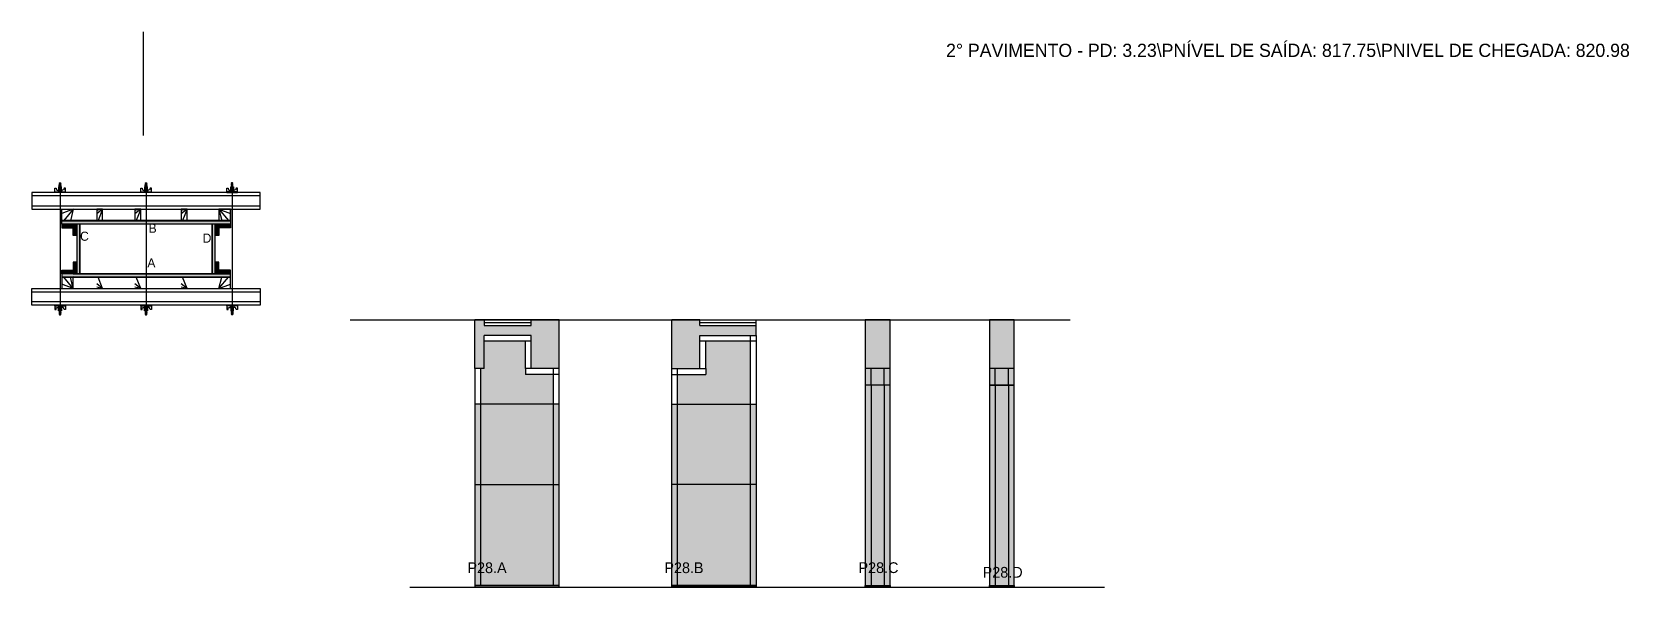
# Model space of a CAD drawing. Header units: metres. Extents: x 1920 to 3851, y 2792 to 3463.
import ezdxf

# ---------------------------------------------------------------- set-up
doc = ezdxf.new("R2010")
doc.units = ezdxf.units.M
for name, color, linetype in [('CHAPA', 7, 'Continuous'), ('COTA', 7, 'Continuous'), ('Hachura', 7, 'Continuous'), ('Madeira', 7, 'Continuous'), ('NOMENCLATURA', 7, 'Continuous'), ('Nível', 7, 'Continuous'), ('Painéis', 7, 'Continuous'), ('Perfil Metálico', 7, 'Continuous'), ('SARR_2.2x7', 7, 'Continuous'), ('SARRAFO', 7, 'Continuous'), ('Texto Seção', 7, 'Continuous'), ('TEXTO_GERAL', 7, 'Continuous')]:
    doc.layers.add(name, color=color, linetype=linetype)

msp = doc.modelspace()

# ---------------------------------------------------------------- hatches: boundary and pattern name
at = {"layer": 'COTA'}
h = msp.add_hatch(color=7, dxfattribs=at)
h.dxf.hatch_style = 1
h.paths.add_polyline_path([(2557.5, 3115.3), (2523.5, 3115.3), (2523.5, 3108.3), (2466.5, 3108.3), (2466.5, 3115.3), (2455.5, 3115.3), (2455.5, 3056.3), (2466.5, 3056.3), (2466.5, 3096.3), (2523.5, 3096.3), (2523.5, 3056.3), (2557.5, 3056.3), (2557.5, 3115.3)])
h = msp.add_hatch(color=7, dxfattribs=at)
h.dxf.hatch_style = 1
h.paths.add_polyline_path([(2795.6, 3108.3), (2727.6, 3108.3), (2727.6, 3115.3), (2693.6, 3115.3), (2693.6, 3056.3), (2727.6, 3056.3), (2727.6, 3096.3), (2795.6, 3096.3), (2795.6, 3108.3)])
h = msp.add_hatch(color=7, dxfattribs=at)
h.dxf.hatch_style = 1
h.paths.add_polyline_path([(2927.4, 3056.3), (2957.4, 3056.3), (2957.4, 3056.3), (2957.4, 3115.3), (2957.4, 3115.3), (2927.4, 3115.3), (2927.4, 3115.3), (2927.4, 3056.3)])
h = msp.add_hatch(color=7, dxfattribs=at)
h.dxf.hatch_style = 1
h.paths.add_polyline_path([(3077.6, 3056.3), (3107.6, 3056.3), (3107.6, 3056.3), (3107.6, 3115.3), (3107.6, 3115.3), (3077.6, 3115.3), (3077.6, 3115.3), (3077.6, 3056.3)])
at = {"layer": 'Hachura'}
h = msp.add_hatch(color=7, dxfattribs=at)
h.dxf.hatch_style = 1
h.paths.add_polyline_path([(1955.9, 3230.9), (1955.9, 3234.9), (1955.9, 3234.9), (2159.9, 3234.9), (2159.9, 3234.9), (2159.9, 3230.9), (2159.9, 3230.9), (1955.9, 3230.9)])
h = msp.add_hatch(color=7, dxfattribs=at)
h.dxf.hatch_style = 1
h.paths.add_polyline_path([(1955.9, 3230.9), (1955.9, 3234.9), (1955.9, 3234.9), (2159.9, 3234.9), (2159.9, 3234.9), (2159.9, 3230.9), (2159.9, 3230.9), (1955.9, 3230.9)])
h = msp.add_hatch(color=7, dxfattribs=at)
h.dxf.hatch_style = 1
h.paths.add_polyline_path([(1969.9, 3230.9), (1969.9, 3226.5), (1969.9, 3226.5), (1955.9, 3226.5), (1955.9, 3226.5), (1955.9, 3230.9), (1955.9, 3230.9), (1969.9, 3230.9)])
h = msp.add_hatch(color=7, dxfattribs=at)
h.dxf.hatch_style = 1
h.paths.add_polyline_path([(1974.3, 3230.9), (1969.9, 3230.9), (1969.9, 3230.9), (1969.9, 3216.9), (1969.9, 3216.9), (1974.3, 3216.9), (1974.3, 3216.9), (1974.3, 3230.9)])
h = msp.add_hatch(color=7, dxfattribs=at)
h.dxf.hatch_style = 1
h.paths.add_polyline_path([(1977.9, 3230.9), (1974.3, 3230.9), (1974.3, 3230.9), (1974.3, 3170.9), (1974.3, 3170.9), (1977.9, 3170.9), (1977.9, 3170.9), (1977.9, 3230.9)])
h = msp.add_hatch(color=7, dxfattribs=at)
h.dxf.hatch_style = 1
h.paths.add_polyline_path([(1977.9, 3230.9), (1974.3, 3230.9), (1974.3, 3230.9), (1974.3, 3170.9), (1974.3, 3170.9), (1977.9, 3170.9), (1977.9, 3170.9), (1977.9, 3230.9)])
h = msp.add_hatch(color=7, dxfattribs=at)
h.dxf.hatch_style = 1
h.paths.add_polyline_path([(2141.5, 3230.9), (2137.9, 3230.9), (2137.9, 3230.9), (2137.9, 3170.9), (2137.9, 3170.9), (2141.5, 3170.9), (2141.5, 3170.9), (2141.5, 3230.9)])
h = msp.add_hatch(color=7, dxfattribs=at)
h.dxf.hatch_style = 1
h.paths.add_polyline_path([(2141.5, 3230.9), (2137.9, 3230.9), (2137.9, 3230.9), (2137.9, 3170.9), (2137.9, 3170.9), (2141.5, 3170.9), (2141.5, 3170.9), (2141.5, 3230.9)])
h = msp.add_hatch(color=7, dxfattribs=at)
h.dxf.hatch_style = 1
h.paths.add_polyline_path([(2145.9, 3230.9), (2141.5, 3230.9), (2141.5, 3230.9), (2141.5, 3216.9), (2141.5, 3216.9), (2145.9, 3216.9), (2145.9, 3216.9), (2145.9, 3230.9)])
h = msp.add_hatch(color=7, dxfattribs=at)
h.dxf.hatch_style = 1
h.paths.add_polyline_path([(2145.9, 3230.9), (2145.9, 3226.5), (2145.9, 3226.5), (2159.9, 3226.5), (2159.9, 3226.5), (2159.9, 3230.9), (2159.9, 3230.9), (2145.9, 3230.9)])
h = msp.add_hatch(color=7, dxfattribs=at)
h.dxf.hatch_style = 1
h.paths.add_polyline_path([(1969.9, 3170.9), (1969.9, 3175.3), (1969.9, 3175.3), (1955.9, 3175.3), (1955.9, 3175.3), (1955.9, 3170.9), (1955.9, 3170.9), (1969.9, 3170.9)])
h = msp.add_hatch(color=7, dxfattribs=at)
h.dxf.hatch_style = 1
h.paths.add_polyline_path([(1955.9, 3170.9), (1955.9, 3166.9), (1955.9, 3166.9), (2159.9, 3166.9), (2159.9, 3166.9), (2159.9, 3170.9), (2159.9, 3170.9), (1955.9, 3170.9)])
h = msp.add_hatch(color=7, dxfattribs=at)
h.dxf.hatch_style = 1
h.paths.add_polyline_path([(1955.9, 3170.9), (1955.9, 3166.9), (1955.9, 3166.9), (2159.9, 3166.9), (2159.9, 3166.9), (2159.9, 3170.9), (2159.9, 3170.9), (1955.9, 3170.9)])
h = msp.add_hatch(color=7, dxfattribs=at)
h.dxf.hatch_style = 1
h.paths.add_polyline_path([(1974.3, 3170.9), (1969.9, 3170.9), (1969.9, 3170.9), (1969.9, 3184.9), (1969.9, 3184.9), (1974.3, 3184.9), (1974.3, 3184.9), (1974.3, 3170.9)])
h = msp.add_hatch(color=7, dxfattribs=at)
h.dxf.hatch_style = 1
h.paths.add_polyline_path([(2145.9, 3170.9), (2141.5, 3170.9), (2141.5, 3170.9), (2141.5, 3184.9), (2141.5, 3184.9), (2145.9, 3184.9), (2145.9, 3184.9), (2145.9, 3170.9)])
h = msp.add_hatch(color=7, dxfattribs=at)
h.dxf.hatch_style = 1
h.paths.add_polyline_path([(2145.9, 3170.9), (2145.9, 3175.3), (2145.9, 3175.3), (2159.9, 3175.3), (2159.9, 3175.3), (2159.9, 3170.9), (2159.9, 3170.9), (2145.9, 3170.9)])
h = msp.add_hatch(color=7, dxfattribs=at)
h.dxf.hatch_style = 1
h.paths.add_polyline_path([(2516.5, 3049.3), (2516.5, 3056.3), (2516.5, 3089.3), (2466.5, 3089.3), (2466.5, 3056.3), (2462.5, 3056.3), (2462.5, 3013.3), (2550.5, 3013.3), (2550.5, 3049.3), (2516.5, 3049.3)])
h.paths.add_polyline_path([(2788.6, 3013.3), (2788.6, 3089.3), (2734.6, 3089.3), (2734.6, 3056.3), (2734.6, 3049.3), (2700.6, 3049.3), (2700.6, 3013.3), (2788.6, 3013.3)])
h = msp.add_hatch(color=7, dxfattribs=at)
h.dxf.hatch_style = 1
h.paths.add_polyline_path([(2957.4, 2794.3), (2957.4, 3056.3), (2957.4, 3056.3), (2927.4, 3056.3), (2927.4, 3056.3), (2927.4, 2794.3), (2927.4, 2794.3), (2957.4, 2794.3)])
h = msp.add_hatch(color=7, dxfattribs=at)
h.dxf.hatch_style = 1
h.paths.add_polyline_path([(3107.6, 2794.3), (3107.6, 3056.3), (3107.6, 3056.3), (3077.6, 3056.3), (3077.6, 3056.3), (3077.6, 2794.3), (3077.6, 2794.3), (3107.6, 2794.3)])
h = msp.add_hatch(color=7, dxfattribs=at)
h.dxf.hatch_style = 1
h.paths.add_polyline_path([(2557.5, 2792.3), (2557.5, 3013.3), (2557.5, 3013.3), (2455.5, 3013.3), (2455.5, 3013.3), (2455.5, 2792.3), (2455.5, 2792.3), (2557.5, 2792.3)])
h = msp.add_hatch(color=7, dxfattribs=at)
h.dxf.hatch_style = 1
h.paths.add_polyline_path([(2693.6, 2792.3), (2693.6, 3013.3), (2693.6, 3013.3), (2795.6, 3013.3), (2795.6, 3013.3), (2795.6, 2792.3), (2795.6, 2792.3), (2693.6, 2792.3)])

# ---------------------------------------------------------------- linework, layer by layer
at = {"layer": 'CHAPA', "color": 7, "lineweight": 25}
for points in [[(1955.9, 3230.9), (1955.9, 3234.9), (2159.9, 3234.9), (2159.9, 3230.9)], [(1955.9, 3230.9), (1955.9, 3234.9), (2159.9, 3234.9), (2159.9, 3230.9)], [(1977.9, 3230.9), (1974.3, 3230.9), (1974.3, 3170.9), (1977.9, 3170.9)], [(1977.9, 3230.9), (1974.3, 3230.9), (1974.3, 3170.9), (1977.9, 3170.9)], [(2141.5, 3230.9), (2137.9, 3230.9), (2137.9, 3170.9), (2141.5, 3170.9)], [(2141.5, 3230.9), (2137.9, 3230.9), (2137.9, 3170.9), (2141.5, 3170.9)], [(1955.9, 3170.9), (1955.9, 3166.9), (2159.9, 3166.9), (2159.9, 3170.9)], [(1955.9, 3170.9), (1955.9, 3166.9), (2159.9, 3166.9), (2159.9, 3170.9)]]:
    msp.add_lwpolyline(points, close=True, dxfattribs=at)
at = {"layer": 'COTA', "color": 7, "lineweight": 25}
for p, q in [((2557.5, 3115.3), (2455.5, 3115.3)), ((2455.5, 3056.3), (2455.5, 3115.3)), ((2557.5, 3056.3), (2557.5, 3115.3)), ((2693.6, 3056.3), (2693.6, 3115.3)), ((2727.6, 3115.3), (2693.6, 3115.3)), ((2795.6, 3096.3), (2795.6, 3108.3))]:
    msp.add_line(p, q, dxfattribs=at)
for points in [[(2957.4, 3056.3), (2957.4, 3115.3), (2927.4, 3115.3), (2927.4, 3056.3)], [(3107.6, 3056.3), (3107.6, 3115.3), (3077.6, 3115.3), (3077.6, 3056.3)]]:
    msp.add_lwpolyline(points, dxfattribs=at)
at = {"layer": 'Defpoints', "color": 7, "lineweight": 25}
msp.add_line((2054.9, 3338), (2054.9, 3463), dxfattribs=at)
at = {"layer": 'Hachura', "color": 7, "lineweight": 25}
for p, q in [((1947.5, 3268.9), (1947.5, 3274.1)), ((1947.5, 3274.1), (1949.1, 3274.1)), ((1947.5, 3269.9), (1960.4, 3269.9)), ((1947.5, 3269.9), (1952.6, 3269.9)), ((1960.4, 3268.9), (1947.5, 3268.9)), ((1947.6, 3269.9), (1947.6, 3268.9)), ((1947.8, 3269.9), (1947.8, 3268.9)), ((1948.2, 3269.9), (1948.2, 3268.9)), ((1948.6, 3269.9), (1948.6, 3268.9)), ((1949.1, 3274.1), (1949.7, 3271.9)), ((1949.5, 3269.9), (1949.5, 3268.9)), ((1950, 3271.7), (1952, 3271.7)), ((1950.9, 3269.9), (1950.9, 3268.9)), ((1959.4, 3268.9), (1951.6, 3268.9)), ((1952, 3272.4), (1955.8, 3272.4)), ((1952, 3269.9), (1952, 3272.4)), ((1953.9, 3269.9), (1952, 3269.9)), ((1955.6, 3275.7), (1952.2, 3275.7)), ((1952.2, 3275.7), (1952.2, 3272.4)), ((1955.6, 3275.6), (1952.2, 3275.6)), ((1952.6, 3269.9), (1953.3, 3269.9)), ((1952.8, 3280), (1955, 3278.9)), ((1954.9, 3278.7), (1952.8, 3279.8)), ((1952.8, 3278.9), (1955, 3277.8)), ((1954.9, 3277.5), (1952.8, 3278.6)), ((1952.8, 3277.7), (1955, 3276.6)), ((1954.9, 3276.4), (1952.8, 3277.5)), ((1954, 3275.7), (1952.8, 3276.3)), ((1952.9, 3280.4), (1953.2, 3280.7)), ((1952.9, 3280.1), (1952.9, 3280.4)), ((1952.9, 3280.4), (1952.9, 3280.4)), ((1954.8, 3280.4), (1952.9, 3280.4)), ((1952.9, 3280.1), (1954.8, 3279.1)), ((1952.9, 3280.1), (1954.8, 3279.1)), ((1952.9, 3278.9), (1952.9, 3279.6)), ((1954.8, 3278.6), (1952.9, 3279.6)), ((1952.9, 3278.9), (1954.8, 3278)), ((1952.9, 3277.8), (1952.9, 3278.4)), ((1954.8, 3277.5), (1952.9, 3278.4)), ((1952.9, 3278.2), (1952.9, 3278.4)), ((1952.9, 3277.8), (1954.8, 3276.8)), ((1952.9, 3276.6), (1952.9, 3277.3)), ((1954.8, 3276.3), (1952.9, 3277.3)), ((1952.9, 3276.6), (1954.8, 3275.7)), ((1953.8, 3275.7), (1952.9, 3276.1)), ((1952.9, 3275.7), (1952.9, 3276.1)), ((1953, 3269.5), (1953, 3269.7)), ((1953, 3269.1), (1953, 3269.5)), ((1953.2, 3280.7), (1954.5, 3280.7)), ((1953.3, 3275.7), (1953.3, 3272.4)), ((1954.8, 3279.8), (1953.5, 3280.4)), ((1953.6, 3269.9), (1953.6, 3271.9)), ((1954.9, 3279.9), (1953.8, 3280.4)), ((1953.9, 3279.7), (1953.9, 3125.9)), ((1953.9, 3269.9), (1953.9, 3268.9)), ((1954.1, 3271.9), (1954.1, 3269.9)), ((1954.3, 3280.4), (1955, 3280.1)), ((1954.8, 3280.4), (1954.5, 3280.7)), ((1954.6, 3280.4), (1954.8, 3280.3)), ((1954.8, 3280.3), (1954.8, 3280.4)), ((1954.8, 3279.8), (1954.8, 3279.1)), ((1954.8, 3278), (1954.8, 3278.6)), ((1954.8, 3277.3), (1954.8, 3277.5)), ((1954.8, 3277.3), (1954.8, 3276.8)), ((1954.8, 3276.3), (1954.8, 3275.7)), ((1954.8, 3275.7), (1954.8, 3272.4)), ((1954.9, 3269.7), (1954.9, 3269.3)), ((1955.6, 3272.4), (1955.6, 3275.7)), ((1955.8, 3272.4), (1955.6, 3272.4)), ((1955.8, 3272.4), (1955.6, 3272.4)), ((1955.8, 3272.4), (1955.8, 3269.9)), ((1957.8, 3271.7), (1955.8, 3271.7)), ((1956.9, 3269.9), (1956.9, 3268.9)), ((1958.7, 3274.1), (1958.1, 3271.9)), ((1958.4, 3269.9), (1958.4, 3268.9)), ((1960.4, 3274.1), (1958.7, 3274.1)), ((1959.2, 3269.9), (1959.2, 3268.9)), ((1959.7, 3269.9), (1959.7, 3268.9)), ((1960, 3269.9), (1960, 3268.9)), ((1960.2, 3269.9), (1960.2, 3268.9)), ((1960.4, 3269.9), (1960.4, 3274.1)), ((1960.4, 3269.9), (1960.4, 3268.9)), ((2051.5, 3268.9), (2051.5, 3274.1)), ((2051.5, 3274.1), (2053.1, 3274.1)), ((2051.5, 3269.9), (2064.4, 3269.9)), ((2051.5, 3269.9), (2056.6, 3269.9)), ((2064.4, 3268.9), (2051.5, 3268.9)), ((2051.6, 3269.9), (2051.6, 3268.9)), ((2051.8, 3269.9), (2051.8, 3268.9)), ((2052.2, 3269.9), (2052.2, 3268.9)), ((2052.6, 3269.9), (2052.6, 3268.9)), ((2053.1, 3274.1), (2053.7, 3271.9)), ((2053.5, 3269.9), (2053.5, 3268.9)), ((2054, 3271.7), (2056, 3271.7)), ((2054.9, 3269.9), (2054.9, 3268.9)), ((2063.4, 3268.9), (2055.6, 3268.9)), ((2056, 3272.4), (2059.8, 3272.4)), ((2056, 3269.9), (2056, 3272.4)), ((2057.9, 3269.9), (2056, 3269.9)), ((2059.6, 3275.7), (2056.2, 3275.7)), ((2056.2, 3275.7), (2056.2, 3272.4)), ((2059.6, 3275.6), (2056.2, 3275.6)), ((2056.6, 3269.9), (2057.3, 3269.9)), ((2056.8, 3280), (2059, 3278.9)), ((2058.9, 3278.7), (2056.8, 3279.8)), ((2056.8, 3278.9), (2059, 3277.8)), ((2058.9, 3277.5), (2056.8, 3278.6)), ((2056.8, 3277.7), (2059, 3276.6)), ((2058.9, 3276.4), (2056.8, 3277.5)), ((2058, 3275.7), (2056.8, 3276.3)), ((2056.9, 3280.4), (2057.2, 3280.7)), ((2056.9, 3280.1), (2056.9, 3280.4)), ((2056.9, 3280.4), (2056.9, 3280.4)), ((2058.8, 3280.4), (2056.9, 3280.4)), ((2056.9, 3280.1), (2058.8, 3279.1)), ((2056.9, 3280.1), (2058.8, 3279.1)), ((2056.9, 3278.9), (2056.9, 3279.6)), ((2058.8, 3278.6), (2056.9, 3279.6)), ((2056.9, 3278.9), (2058.8, 3278)), ((2056.9, 3277.8), (2056.9, 3278.4)), ((2058.8, 3277.5), (2056.9, 3278.4)), ((2056.9, 3278.2), (2056.9, 3278.4)), ((2056.9, 3277.8), (2058.8, 3276.8)), ((2056.9, 3276.6), (2056.9, 3277.3)), ((2058.8, 3276.3), (2056.9, 3277.3)), ((2056.9, 3276.6), (2058.8, 3275.7)), ((2057.8, 3275.7), (2056.9, 3276.1)), ((2056.9, 3275.7), (2056.9, 3276.1)), ((2057, 3269.5), (2057, 3269.7)), ((2057, 3269.1), (2057, 3269.5)), ((2057.2, 3280.7), (2058.5, 3280.7)), ((2057.3, 3275.7), (2057.3, 3272.4)), ((2058.8, 3279.8), (2057.5, 3280.4)), ((2057.6, 3269.9), (2057.6, 3271.9)), ((2058.9, 3279.9), (2057.8, 3280.4)), ((2057.9, 3279.7), (2057.9, 3125.9)), ((2057.9, 3269.9), (2057.9, 3268.9)), ((2058.1, 3271.9), (2058.1, 3269.9)), ((2058.3, 3280.4), (2059, 3280.1)), ((2058.8, 3280.4), (2058.5, 3280.7)), ((2058.6, 3280.4), (2058.8, 3280.3)), ((2058.8, 3280.3), (2058.8, 3280.4)), ((2058.8, 3279.8), (2058.8, 3279.1)), ((2058.8, 3278), (2058.8, 3278.6)), ((2058.8, 3277.3), (2058.8, 3277.5)), ((2058.8, 3277.3), (2058.8, 3276.8)), ((2058.8, 3276.3), (2058.8, 3275.7)), ((2058.8, 3275.7), (2058.8, 3272.4)), ((2058.9, 3269.7), (2058.9, 3269.3)), ((2059.6, 3272.4), (2059.6, 3275.7)), ((2059.8, 3272.4), (2059.6, 3272.4)), ((2059.8, 3272.4), (2059.6, 3272.4)), ((2059.8, 3272.4), (2059.8, 3269.9)), ((2061.8, 3271.7), (2059.8, 3271.7)), ((2060.9, 3269.9), (2060.9, 3268.9)), ((2062.7, 3274.1), (2062.1, 3271.9)), ((2062.4, 3269.9), (2062.4, 3268.9)), ((2064.4, 3274.1), (2062.7, 3274.1)), ((2063.2, 3269.9), (2063.2, 3268.9)), ((2063.7, 3269.9), (2063.7, 3268.9)), ((2064, 3269.9), (2064, 3268.9)), ((2064.2, 3269.9), (2064.2, 3268.9)), ((2064.4, 3269.9), (2064.4, 3274.1)), ((2064.4, 3269.9), (2064.4, 3268.9)), ((2155.5, 3269.9), (2155.5, 3274.1)), ((2155.5, 3274.1), (2157.1, 3274.1)), ((2168.4, 3269.9), (2155.5, 3269.9)), ((2155.5, 3269.9), (2155.5, 3268.9)), ((2155.5, 3268.9), (2168.4, 3268.9)), ((2155.6, 3269.9), (2155.6, 3268.9)), ((2155.8, 3269.9), (2155.8, 3268.9)), ((2156.2, 3269.9), (2156.2, 3268.9)), ((2156.4, 3268.9), (2164.2, 3268.9)), ((2156.6, 3269.9), (2156.6, 3268.9)), ((2157.1, 3274.1), (2157.7, 3271.9)), ((2157.5, 3269.9), (2157.5, 3268.9)), ((2158, 3271.7), (2160, 3271.7)), ((2158.9, 3269.9), (2158.9, 3268.9)), ((2163.9, 3272.4), (2160, 3272.4)), ((2160, 3272.4), (2160, 3269.9)), ((2160, 3272.4), (2160.2, 3272.4)), ((2160, 3272.4), (2160.2, 3272.4)), ((2160.2, 3275.7), (2163.6, 3275.7)), ((2160.2, 3272.4), (2160.2, 3275.7)), ((2160.2, 3275.6), (2163.6, 3275.6)), ((2161.5, 3280.4), (2160.9, 3280.1)), ((2160.9, 3279.9), (2162, 3280.4)), ((2163, 3280), (2160.9, 3278.9)), ((2160.9, 3278.7), (2163.1, 3279.8)), ((2163, 3278.9), (2160.9, 3277.8)), ((2160.9, 3277.5), (2163.1, 3278.6)), ((2163, 3277.7), (2160.9, 3276.6)), ((2160.9, 3276.4), (2163.1, 3277.5)), ((2160.9, 3269.7), (2160.9, 3269.3)), ((2161, 3280.4), (2161.3, 3280.7)), ((2161.3, 3280.4), (2161, 3280.3)), ((2161, 3280.3), (2161, 3280.4)), ((2161, 3279.8), (2162.3, 3280.4)), ((2161, 3280.4), (2163, 3280.4)), ((2163, 3280.1), (2161, 3279.1)), ((2163, 3280.1), (2161, 3279.1)), ((2161, 3279.8), (2161, 3279.1)), ((2161, 3278.6), (2163, 3279.6)), ((2163, 3278.9), (2161, 3278)), ((2161, 3278), (2161, 3278.6)), ((2161, 3277.5), (2163, 3278.4)), ((2163, 3277.8), (2161, 3276.8)), ((2161, 3277.3), (2161, 3277.5)), ((2161, 3277.3), (2161, 3276.8)), ((2161, 3276.3), (2163, 3277.3)), ((2163, 3276.6), (2161, 3275.7)), ((2161, 3276.3), (2161, 3275.7)), ((2161, 3275.7), (2161, 3272.4)), ((2162.6, 3280.7), (2161.3, 3280.7)), ((2161.7, 3271.9), (2161.7, 3269.9)), ((2161.8, 3275.7), (2163.1, 3276.3)), ((2161.9, 3279.7), (2161.9, 3125.9)), ((2161.9, 3269.9), (2163.9, 3269.9)), ((2161.9, 3269.9), (2161.9, 3268.9)), ((2162, 3275.7), (2163, 3276.1)), ((2162.2, 3269.9), (2162.2, 3271.9)), ((2163, 3280.4), (2162.6, 3280.7)), ((2162.6, 3275.7), (2162.6, 3272.4)), ((2163.2, 3269.9), (2162.6, 3269.9)), ((2162.9, 3269.5), (2162.9, 3269.7)), ((2162.9, 3269.1), (2162.9, 3269.5)), ((2163, 3280.1), (2163, 3280.4)), ((2163, 3280.4), (2163, 3280.4)), ((2163, 3278.9), (2163, 3279.6)), ((2163, 3277.8), (2163, 3278.4)), ((2163, 3278.2), (2163, 3278.4)), ((2163, 3276.6), (2163, 3277.3)), ((2163, 3275.7), (2163, 3276.1)), ((2168.4, 3269.9), (2163.2, 3269.9)), ((2163.6, 3275.7), (2163.6, 3272.4)), ((2163.9, 3269.9), (2163.9, 3272.4)), ((2165.8, 3271.7), (2163.9, 3271.7)), ((2165, 3269.9), (2165, 3268.9)), ((2166.7, 3274.1), (2166.1, 3271.9)), ((2166.4, 3269.9), (2166.4, 3268.9)), ((2168.4, 3274.1), (2166.7, 3274.1)), ((2167.2, 3269.9), (2167.2, 3268.9)), ((2167.7, 3269.9), (2167.7, 3268.9)), ((2168, 3269.9), (2168, 3268.9)), ((2168.2, 3269.9), (2168.2, 3268.9)), ((2168.4, 3268.9), (2168.4, 3274.1)), ((1960.4, 3132.9), (1947.5, 3132.9)), ((1947.5, 3132.9), (1947.5, 3127.8)), ((1947.5, 3132), (1960.4, 3132)), ((1947.5, 3132), (1952.6, 3132)), ((1947.6, 3132), (1947.6, 3133)), ((1947.8, 3132), (1947.8, 3133)), ((1948.2, 3132), (1948.2, 3133)), ((1948.6, 3132), (1948.6, 3133)), ((1949.1, 3127.8), (1949.7, 3130)), ((1949.5, 3132), (1949.5, 3133)), ((1950, 3130.2), (1952, 3130.2)), ((1950.9, 3132), (1950.9, 3133)), ((1959.4, 3132.9), (1951.6, 3132.9)), ((1953.9, 3132), (1952, 3132)), ((1952, 3132), (1952, 3129.5)), ((1952, 3129.5), (1955.8, 3129.5)), ((1952.2, 3126.2), (1952.2, 3129.5)), ((1952.6, 3132), (1953.3, 3132)), ((1953, 3132.8), (1953, 3132.4)), ((1953, 3132.4), (1953, 3132.2)), ((1953.3, 3126.2), (1953.3, 3129.5)), ((1953.6, 3132), (1953.6, 3130)), ((1953.9, 3132), (1953.9, 3132.9)), ((1954.1, 3130), (1954.1, 3132)), ((1954.8, 3126.2), (1954.8, 3129.5)), ((1954.9, 3132.2), (1954.9, 3132.6)), ((1955.6, 3129.5), (1955.6, 3126.2)), ((1955.8, 3129.5), (1955.6, 3129.5)), ((1955.8, 3129.5), (1955.6, 3129.5)), ((1957.8, 3130.2), (1955.8, 3130.2)), ((1955.8, 3129.5), (1955.8, 3132)), ((1956.9, 3132), (1956.9, 3132.9)), ((1958.7, 3127.8), (1958.1, 3130)), ((1958.4, 3132), (1958.4, 3133)), ((1959.2, 3132), (1959.2, 3133)), ((1959.7, 3132), (1959.7, 3133)), ((1960, 3132), (1960, 3133)), ((1960.2, 3132), (1960.2, 3133)), ((1960.4, 3132), (1960.4, 3132.9)), ((1960.4, 3132), (1960.4, 3127.8)), ((2064.4, 3132.9), (2051.5, 3132.9)), ((2051.5, 3132.9), (2051.5, 3127.8)), ((2051.5, 3132), (2064.4, 3132)), ((2051.5, 3132), (2056.6, 3132)), ((2051.6, 3132), (2051.6, 3133)), ((2051.8, 3132), (2051.8, 3133)), ((2052.2, 3132), (2052.2, 3133)), ((2052.6, 3132), (2052.6, 3133)), ((2053.1, 3127.8), (2053.7, 3130)), ((2053.5, 3132), (2053.5, 3133)), ((2054, 3130.2), (2056, 3130.2)), ((2054.9, 3132), (2054.9, 3133)), ((2063.4, 3132.9), (2055.6, 3132.9)), ((2057.9, 3132), (2056, 3132)), ((2056, 3132), (2056, 3129.5)), ((2056, 3129.5), (2059.8, 3129.5)), ((2056.2, 3126.2), (2056.2, 3129.5)), ((2056.6, 3132), (2057.3, 3132)), ((2057, 3132.8), (2057, 3132.4)), ((2057, 3132.4), (2057, 3132.2)), ((2057.3, 3126.2), (2057.3, 3129.5)), ((2057.6, 3132), (2057.6, 3130)), ((2057.9, 3132), (2057.9, 3132.9)), ((2058.1, 3130), (2058.1, 3132)), ((2058.8, 3126.2), (2058.8, 3129.5)), ((2058.9, 3132.2), (2058.9, 3132.6)), ((2059.6, 3129.5), (2059.6, 3126.2)), ((2059.8, 3129.5), (2059.6, 3129.5)), ((2059.8, 3129.5), (2059.6, 3129.5)), ((2061.8, 3130.2), (2059.8, 3130.2)), ((2059.8, 3129.5), (2059.8, 3132)), ((2060.9, 3132), (2060.9, 3132.9)), ((2062.7, 3127.8), (2062.1, 3130)), ((2062.4, 3132), (2062.4, 3133)), ((2063.2, 3132), (2063.2, 3133)), ((2063.7, 3132), (2063.7, 3133)), ((2064, 3132), (2064, 3133)), ((2064.2, 3132), (2064.2, 3133)), ((2064.4, 3132), (2064.4, 3132.9)), ((2064.4, 3132), (2064.4, 3127.8)), ((2155.5, 3132.9), (2168.4, 3132.9)), ((2155.5, 3132), (2155.5, 3132.9)), ((2168.4, 3132), (2155.5, 3132)), ((2155.5, 3132), (2155.5, 3127.8)), ((2155.6, 3132), (2155.6, 3133)), ((2155.8, 3132), (2155.8, 3133)), ((2156.2, 3132), (2156.2, 3133)), ((2156.4, 3132.9), (2164.2, 3132.9)), ((2156.6, 3132), (2156.6, 3133)), ((2157.1, 3127.8), (2157.7, 3130)), ((2157.5, 3132), (2157.5, 3133)), ((2158, 3130.2), (2160, 3130.2)), ((2158.9, 3132), (2158.9, 3132.9)), ((2160, 3129.5), (2160, 3132)), ((2163.9, 3129.5), (2160, 3129.5)), ((2160, 3129.5), (2160.2, 3129.5)), ((2160, 3129.5), (2160.2, 3129.5)), ((2160.2, 3129.5), (2160.2, 3126.2)), ((2160.9, 3132.2), (2160.9, 3132.6)), ((2161, 3126.2), (2161, 3129.5)), ((2161.7, 3130), (2161.7, 3132)), ((2161.9, 3132), (2161.9, 3132.9)), ((2161.9, 3132), (2163.9, 3132)), ((2162.2, 3132), (2162.2, 3130)), ((2163.2, 3132), (2162.6, 3132)), ((2162.6, 3126.2), (2162.6, 3129.5)), ((2162.9, 3132.8), (2162.9, 3132.4)), ((2162.9, 3132.4), (2162.9, 3132.2)), ((2168.4, 3132), (2163.2, 3132)), ((2163.6, 3126.2), (2163.6, 3129.5)), ((2163.9, 3132), (2163.9, 3129.5)), ((2165.8, 3130.2), (2163.9, 3130.2)), ((2165, 3132), (2165, 3133)), ((2166.7, 3127.8), (2166.1, 3130)), ((2166.4, 3132), (2166.4, 3133)), ((2167.2, 3132), (2167.2, 3133)), ((2167.7, 3132), (2167.7, 3133)), ((2168, 3132), (2168, 3133)), ((2168.2, 3132), (2168.2, 3133)), ((2168.4, 3132.9), (2168.4, 3127.8)), ((1947.5, 3127.8), (1949.1, 3127.8)), ((1955.6, 3126.3), (1952.2, 3126.3)), ((1955.6, 3126.2), (1952.2, 3126.2)), ((1954, 3126.2), (1952.8, 3125.6)), ((1954.9, 3125.5), (1952.8, 3124.4)), ((1952.8, 3124.2), (1955, 3125.3)), ((1954.9, 3124.4), (1952.8, 3123.3)), ((1952.8, 3123), (1955, 3124.1)), ((1954.9, 3123.2), (1952.8, 3122.1)), ((1952.8, 3121.9), (1955, 3123)), ((1952.9, 3125.3), (1954.8, 3126.2)), ((1953.8, 3126.2), (1952.9, 3125.8)), ((1952.9, 3126.2), (1952.9, 3125.8)), ((1954.8, 3125.6), (1952.9, 3124.6)), ((1952.9, 3125.3), (1952.9, 3124.6)), ((1952.9, 3124.1), (1954.8, 3125.1)), ((1954.8, 3124.4), (1952.9, 3123.5)), ((1952.9, 3124.1), (1952.9, 3123.5)), ((1952.9, 3123), (1954.8, 3123.9)), ((1952.9, 3123.7), (1952.9, 3123.5)), ((1954.8, 3123.3), (1952.9, 3122.3)), ((1952.9, 3123), (1952.9, 3122.3)), ((1952.9, 3121.8), (1954.8, 3122.8)), ((1952.9, 3121.8), (1954.8, 3122.8)), ((1952.9, 3121.8), (1952.9, 3121.5)), ((1952.9, 3121.5), (1952.9, 3121.5)), ((1952.9, 3121.5), (1953.2, 3121.1)), ((1954.8, 3121.5), (1952.9, 3121.5)), ((1953.2, 3121.1), (1954.5, 3121.1)), ((1954.8, 3122.1), (1953.5, 3121.5)), ((1954.9, 3122), (1953.8, 3121.5)), ((1954.3, 3121.5), (1955, 3121.8)), ((1954.8, 3121.5), (1954.5, 3121.1)), ((1954.6, 3121.5), (1954.8, 3121.6)), ((1954.8, 3125.6), (1954.8, 3126.2)), ((1954.8, 3124.6), (1954.8, 3125.1)), ((1954.8, 3124.6), (1954.8, 3124.4)), ((1954.8, 3123.9), (1954.8, 3123.3)), ((1954.8, 3122.1), (1954.8, 3122.8)), ((1954.8, 3121.6), (1954.8, 3121.5)), ((1960.4, 3127.8), (1958.7, 3127.8)), ((2051.5, 3127.8), (2053.1, 3127.8)), ((2059.6, 3126.3), (2056.2, 3126.3)), ((2059.6, 3126.2), (2056.2, 3126.2)), ((2058, 3126.2), (2056.8, 3125.6)), ((2058.9, 3125.5), (2056.8, 3124.4)), ((2056.8, 3124.2), (2059, 3125.3)), ((2058.9, 3124.4), (2056.8, 3123.3)), ((2056.8, 3123), (2059, 3124.1)), ((2058.9, 3123.2), (2056.8, 3122.1)), ((2056.8, 3121.9), (2059, 3123)), ((2056.9, 3125.3), (2058.8, 3126.2)), ((2057.8, 3126.2), (2056.9, 3125.8)), ((2056.9, 3126.2), (2056.9, 3125.8)), ((2058.8, 3125.6), (2056.9, 3124.6)), ((2056.9, 3125.3), (2056.9, 3124.6)), ((2056.9, 3124.1), (2058.8, 3125.1)), ((2058.8, 3124.4), (2056.9, 3123.5)), ((2056.9, 3124.1), (2056.9, 3123.5)), ((2056.9, 3123), (2058.8, 3123.9)), ((2056.9, 3123.7), (2056.9, 3123.5)), ((2058.8, 3123.3), (2056.9, 3122.3)), ((2056.9, 3123), (2056.9, 3122.3)), ((2056.9, 3121.8), (2058.8, 3122.8)), ((2056.9, 3121.8), (2058.8, 3122.8)), ((2056.9, 3121.8), (2056.9, 3121.5)), ((2056.9, 3121.5), (2056.9, 3121.5)), ((2056.9, 3121.5), (2057.2, 3121.1)), ((2058.8, 3121.5), (2056.9, 3121.5)), ((2057.2, 3121.1), (2058.5, 3121.1)), ((2058.8, 3122.1), (2057.5, 3121.5)), ((2058.9, 3122), (2057.8, 3121.5)), ((2058.3, 3121.5), (2059, 3121.8)), ((2058.8, 3121.5), (2058.5, 3121.1)), ((2058.6, 3121.5), (2058.8, 3121.6)), ((2058.8, 3125.6), (2058.8, 3126.2)), ((2058.8, 3124.6), (2058.8, 3125.1)), ((2058.8, 3124.6), (2058.8, 3124.4)), ((2058.8, 3123.9), (2058.8, 3123.3)), ((2058.8, 3122.1), (2058.8, 3122.8)), ((2058.8, 3121.6), (2058.8, 3121.5)), ((2064.4, 3127.8), (2062.7, 3127.8)), ((2155.5, 3127.8), (2157.1, 3127.8)), ((2160.2, 3126.3), (2163.6, 3126.3)), ((2160.2, 3126.2), (2163.6, 3126.2)), ((2160.9, 3125.5), (2163.1, 3124.4)), ((2163, 3124.2), (2160.9, 3125.3)), ((2160.9, 3124.4), (2163.1, 3123.3)), ((2163, 3123), (2160.9, 3124.1)), ((2160.9, 3123.2), (2163.1, 3122.1)), ((2163, 3121.9), (2160.9, 3123)), ((2160.9, 3122), (2162, 3121.5)), ((2161.5, 3121.5), (2160.9, 3121.8)), ((2161, 3125.6), (2161, 3126.2)), ((2163, 3125.3), (2161, 3126.2)), ((2161, 3125.6), (2163, 3124.6)), ((2161, 3124.6), (2161, 3125.1)), ((2163, 3124.1), (2161, 3125.1)), ((2161, 3124.6), (2161, 3124.4)), ((2161, 3124.4), (2163, 3123.5)), ((2161, 3123.9), (2161, 3123.3)), ((2163, 3123), (2161, 3123.9)), ((2161, 3123.3), (2163, 3122.3)), ((2163, 3121.8), (2161, 3122.8)), ((2161, 3122.1), (2161, 3122.8)), ((2163, 3121.8), (2161, 3122.8)), ((2161, 3122.1), (2162.3, 3121.5)), ((2161.3, 3121.5), (2161, 3121.6)), ((2161, 3121.6), (2161, 3121.5)), ((2161, 3121.5), (2161.3, 3121.1)), ((2161, 3121.5), (2163, 3121.5)), ((2162.6, 3121.1), (2161.3, 3121.1)), ((2161.8, 3126.2), (2163.1, 3125.6)), ((2162, 3126.2), (2163, 3125.8)), ((2163, 3121.5), (2162.6, 3121.1)), ((2163, 3126.2), (2163, 3125.8)), ((2163, 3125.3), (2163, 3124.6)), ((2163, 3124.1), (2163, 3123.5)), ((2163, 3123.7), (2163, 3123.5)), ((2163, 3123), (2163, 3122.3)), ((2163, 3121.8), (2163, 3121.5)), ((2163, 3121.5), (2163, 3121.5)), ((2168.4, 3127.8), (2166.7, 3127.8))]:
    msp.add_line(p, q, dxfattribs=at)
at = {"layer": 'Madeira', "color": 7, "lineweight": 25}
for p, q in [((1969.9, 3248.9), (1955.9, 3243.5)), ((1969.9, 3248.9), (1958.4, 3235)), ((1969.9, 3248.9), (1966.4, 3234.9)), ((2005.4, 3249), (1998.4, 3243.2)), ((2005.4, 3249), (1998.4, 3247.2)), ((2005.4, 3249), (2000, 3235)), ((2051.4, 3249), (2044.4, 3243.2)), ((2051.4, 3249), (2044.4, 3247.2)), ((2051.4, 3249), (2046, 3235)), ((2107.4, 3249), (2100.4, 3243.2)), ((2107.4, 3249), (2100.4, 3247.2)), ((2107.4, 3249), (2102, 3235)), ((2145.9, 3249), (2157.4, 3235)), ((2145.9, 3249), (2149.4, 3235)), ((2145.9, 3249), (2159.9, 3243.5)), ((1969.9, 3153), (1958.4, 3166.9)), ((1969.9, 3153), (1966.4, 3166.9)), ((2005.4, 3152.9), (2000, 3166.9)), ((2051.4, 3152.9), (2046, 3166.9)), ((2107.4, 3152.9), (2102, 3166.9)), ((2145.9, 3152.9), (2157.4, 3166.9)), ((2145.9, 3152.9), (2149.4, 3166.9)), ((1969.9, 3153), (1955.9, 3158.4)), ((2005.4, 3152.9), (1998.4, 3158.7)), ((2005.4, 3152.9), (1998.4, 3154.7)), ((2051.4, 3152.9), (2044.4, 3158.7)), ((2051.4, 3152.9), (2044.4, 3154.7)), ((2107.4, 3152.9), (2100.4, 3158.7)), ((2107.4, 3152.9), (2100.4, 3154.7)), ((2145.9, 3152.9), (2159.9, 3158.4))]:
    msp.add_line(p, q, dxfattribs=at)
for points in [[(2159.9, 3249), (2159.9, 3235), (1955.9, 3235), (1955.9, 3249)], [(2005.4, 3249), (1998.4, 3249), (1998.4, 3235), (2005.4, 3235)], [(2051.4, 3249), (2044.4, 3249), (2044.4, 3235), (2051.4, 3235)], [(2107.4, 3249), (2100.4, 3249), (2100.4, 3235), (2107.4, 3235)], [(2145.9, 3249), (2145.9, 3235), (2159.9, 3234.9), (2159.9, 3248.9)], [(1969.9, 3153), (1969.9, 3167), (1955.9, 3166.9), (1955.9, 3152.9)], [(2159.9, 3152.9), (2159.9, 3166.9), (1955.9, 3166.9), (1955.9, 3152.9)]]:
    msp.add_lwpolyline(points, close=True, dxfattribs=at)
at = {"layer": 'Nível', "color": 7, "lineweight": 25}
for p, q in [((2304.8, 3115.3), (3175, 3115.3)), ((2376.8, 2792.3), (3216.7, 2792.3))]:
    msp.add_line(p, q, dxfattribs=at)
at = {"layer": 'Painéis', "color": 7, "lineweight": 25}
for p, q in [((2727.6, 3115.3), (2795.6, 3115.3)), ((2727.6, 3108.3), (2727.6, 3115.3)), ((2795.6, 3108.3), (2795.6, 3115.3)), ((2523.5, 3096.3), (2466.5, 3096.3)), ((2466.5, 3056.3), (2466.5, 3096.3)), ((2523.5, 3056.3), (2523.5, 3096.3)), ((2727.6, 3108.3), (2795.6, 3108.3)), ((2727.6, 3096.3), (2795.6, 3096.3)), ((2727.6, 3056.3), (2727.6, 3096.3)), ((2795.6, 3096.3), (2795.6, 2792.3)), ((2455.5, 3056.3), (2455.5, 2792.3)), ((2466.5, 3056.3), (2455.5, 3056.3)), ((2557.5, 3056.3), (2523.5, 3056.3)), ((2557.5, 2792.3), (2557.5, 3056.3)), ((2693.6, 2792.3), (2693.6, 3056.3)), ((2693.6, 3056.3), (2727.6, 3056.3)), ((2927.4, 3056.3), (2927.4, 2794.3)), ((2957.4, 3056.3), (2927.4, 3056.3)), ((2957.4, 2794.3), (2957.4, 3056.3)), ((3077.6, 3056.3), (3077.6, 2794.3)), ((3107.6, 3056.3), (3077.6, 3056.3)), ((3107.6, 2794.3), (3107.6, 3056.3)), ((2957.4, 3036.3), (2927.4, 3036.3)), ((3077.6, 3036.3), (3107.6, 3036.3)), ((3107.6, 3036.3), (3077.6, 3036.3)), ((2557.5, 3013.3), (2455.5, 3013.3)), ((2693.6, 3013.3), (2795.6, 3013.3)), ((2455.5, 2916.3), (2557.5, 2916.3)), ((2795.6, 2916.3), (2693.6, 2916.3)), ((2455.5, 2794.3), (2557.5, 2794.3)), ((2795.6, 2794.3), (2693.6, 2794.3)), ((2927.4, 2794.3), (2957.4, 2794.3)), ((3077.6, 2794.3), (3107.6, 2794.3))]:
    msp.add_line(p, q, dxfattribs=at)
for points in [[(2137.9, 3170.9), (2137.9, 3230.9), (1977.9, 3230.9), (1977.9, 3170.9)], [(2466.5, 3108.3), (2523.5, 3108.3), (2523.5, 3115.3), (2466.5, 3115.3)], [(2557.5, 2794.3), (2455.5, 2794.3), (2455.5, 2792.3), (2557.5, 2792.3)], [(2693.6, 2794.3), (2795.6, 2794.3), (2795.6, 2792.3), (2693.6, 2792.3)], [(2927.4, 2794.3), (2957.4, 2794.3), (2957.4, 2792.3), (2927.4, 2792.3)], [(3077.6, 2794.3), (3107.6, 2794.3), (3107.6, 2792.3), (3077.6, 2792.3)]]:
    msp.add_lwpolyline(points, close=True, dxfattribs=at)
at = {"layer": 'Perfil Metálico', "color": 7, "lineweight": 25}
for points in [[(1919.9, 3268.9), (1919.9, 3248.9), (2195.9, 3248.9), (2195.9, 3268.9)], [(2195.9, 3252.9), (2195.9, 3264.9), (1919.9, 3264.9), (1919.9, 3252.9)], [(1919.9, 3132.9), (1919.9, 3152.9), (2195.9, 3152.9), (2195.9, 3132.9)], [(2195.9, 3148.9), (2195.9, 3136.9), (1919.9, 3136.9), (1919.9, 3148.9)]]:
    msp.add_lwpolyline(points, close=True, dxfattribs=at)
at = {"layer": 'SARR_2.2x7', "color": 7, "lineweight": 25}
for p, q in [((2466.5, 3111.8), (2523.5, 3111.8)), ((2727.6, 3111.8), (2795.6, 3111.8)), ((2788.6, 3013.3), (2788.6, 3096.3)), ((2523.5, 3089.3), (2466.5, 3089.3)), ((2516.5, 3056.3), (2516.5, 3089.3)), ((2795.6, 3089.3), (2727.6, 3089.3)), ((2734.6, 3056.3), (2734.6, 3089.3)), ((2462.5, 3013.3), (2462.5, 3056.3)), ((2523.5, 3056.3), (2516.5, 3056.3)), ((2516.5, 3056.3), (2516.5, 3049.3)), ((2550.5, 3013.3), (2550.5, 3056.3)), ((2700.6, 3013.3), (2700.6, 3056.3)), ((2727.6, 3056.3), (2734.6, 3056.3)), ((2734.6, 3056.3), (2734.6, 3049.3)), ((2934.4, 3036.3), (2934.4, 3056.3)), ((2950.4, 3036.3), (2950.4, 3056.3)), ((3084.6, 3036.3), (3084.6, 3056.3)), ((3100.6, 3036.3), (3100.6, 3056.3)), ((2557.5, 3049.3), (2516.5, 3049.3)), ((2693.6, 3049.3), (2734.6, 3049.3)), ((2934.4, 3036.3), (2934.4, 2794.3)), ((2934.4, 3036.3), (2934.4, 3036.3)), ((2934.4, 3036.3), (2934.4, 3036.3)), ((2950.4, 3036.3), (2950.4, 2794.3)), ((2950.4, 3036.3), (2950.4, 3036.3)), ((2950.4, 3036.3), (2950.4, 3036.3)), ((3084.6, 3036.3), (3084.6, 2794.3)), ((3084.6, 3036.3), (3084.6, 3036.3)), ((3084.6, 3036.3), (3084.6, 3036.3)), ((3084.6, 3036.3), (3084.6, 3036.3)), ((3084.6, 3036.3), (3084.6, 3036.3)), ((3100.6, 3036.3), (3100.6, 2794.3)), ((3100.6, 3036.3), (3100.6, 3036.3)), ((3100.6, 3036.3), (3100.6, 3036.3)), ((3100.6, 3036.3), (3100.6, 3036.3)), ((3100.6, 3036.3), (3100.6, 3036.3)), ((2462.5, 2916.3), (2462.5, 3013.3)), ((2550.5, 2916.3), (2550.5, 3013.3)), ((2700.6, 2916.3), (2700.6, 3013.3)), ((2788.6, 2916.3), (2788.6, 3013.3)), ((2462.5, 2794.3), (2462.5, 2916.3)), ((2550.5, 2794.3), (2550.5, 2916.3)), ((2700.6, 2794.3), (2700.6, 2916.3)), ((2788.6, 2794.3), (2788.6, 2916.3)), ((3084.6, 2916.3), (3084.6, 2916.3)), ((3084.6, 2916.3), (3084.6, 2916.3)), ((3100.6, 2916.3), (3100.6, 2916.3)), ((3100.6, 2916.3), (3100.6, 2916.3)), ((2462.5, 2794.3), (2462.5, 2794.3)), ((2550.5, 2794.3), (2550.5, 2794.3)), ((2700.6, 2794.3), (2700.6, 2794.3)), ((2788.6, 2794.3), (2788.6, 2794.3))]:
    msp.add_line(p, q, dxfattribs=at)
at = {"layer": 'SARRAFO', "color": 7, "lineweight": 25}
for points in [[(1955.9, 3226.5), (1969.9, 3226.5), (1969.9, 3230.9), (1955.9, 3230.9)], [(1969.9, 3216.9), (1969.9, 3230.9), (1974.3, 3230.9), (1974.3, 3216.9)], [(2141.5, 3216.9), (2141.5, 3230.9), (2145.9, 3230.9), (2145.9, 3216.9)], [(2159.9, 3226.5), (2145.9, 3226.5), (2145.9, 3230.9), (2159.9, 3230.9)], [(1955.9, 3175.3), (1969.9, 3175.3), (1969.9, 3170.9), (1955.9, 3170.9)], [(1969.9, 3184.9), (1969.9, 3170.9), (1974.3, 3170.9), (1974.3, 3184.9)], [(2141.5, 3184.9), (2141.5, 3170.9), (2145.9, 3170.9), (2145.9, 3184.9)], [(2159.9, 3175.3), (2145.9, 3175.3), (2145.9, 3170.9), (2159.9, 3170.9)]]:
    msp.add_lwpolyline(points, close=True, dxfattribs=at)

# ---------------------------------------------------------------- texts
at = {"layer": 'NOMENCLATURA', "color": 7, "lineweight": 25}
msp.add_text('2° PAVIMENTO - PD: 3.23\\PNÍVEL DE SAÍDA: 817.75\\PNIVEL DE CHEGADA: 820.98', height=16, dxfattribs=at).set_placement((3025.2, 3432.8))
at = {"layer": 'Texto Seção', "color": 7, "lineweight": 25}
for s, p in [('P28.A', (2446.5, 2809.1)), ('P28.B', (2684.6, 2809.1)), ('P28.C', (2919.3, 2809.2)), ('P28.D', (3069.4, 2803.6))]:
    msp.add_text(s, height=13, dxfattribs=at).set_placement(p)
at = {"layer": 'TEXTO_GERAL', "color": 7, "lineweight": 25}
for s, p in [('B', (2060.9, 3220.3)), ('C', (1978.1, 3210.7)), ('D', (2126.3, 3208.4)), ('A', (2059.4, 3178.5))]:
    msp.add_text(s, height=11, dxfattribs=at).set_placement(p)

doc.saveas('drawing.dxf')
